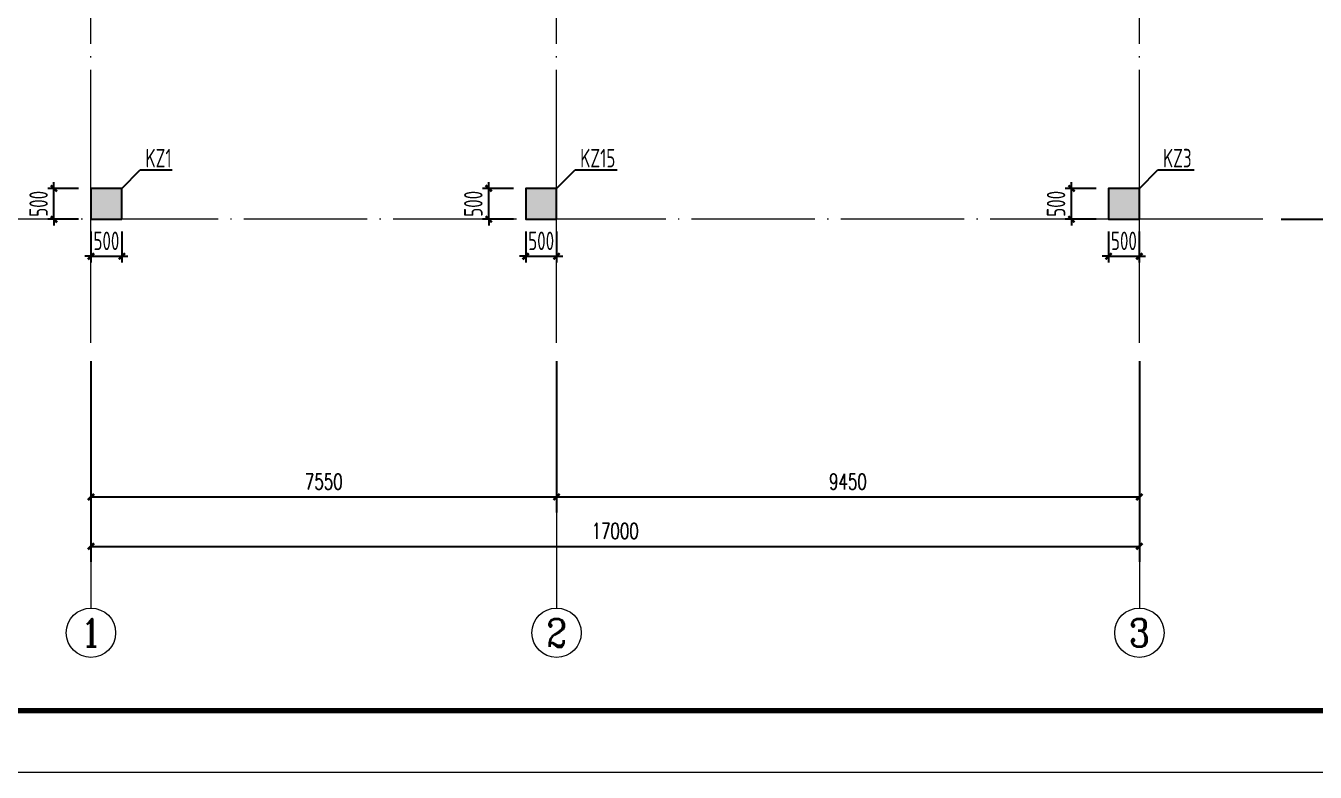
# Model space of a CAD drawing. Extents: x 3968514 to 5230306, y -516551 to -228246.
# Drawn here: x 4865531 to 4886440, y -359553 to -347461 of the extents above; entities that cross this region are included whole.
import ezdxf
from ezdxf.enums import TextEntityAlignment as Align

# ---------------------------------------------------------------- set-up
doc = ezdxf.new("R2010")
doc.units = 0
doc.header["$LTSCALE"] = 1000
doc.header["$MEASUREMENT"] = 0
doc.linetypes.add('DOTE', pattern=[2.42, 2, -0.2, 0.02, -0.2])
for name, color, linetype, lineweight in [('AXIS', 3, 'Continuous', 15), ('AXIS_TEXT', 7, 'Continuous', 15), ('COLU-DIM', 3, 'Continuous', 25), ('COLU-HATCH', 251, 'Continuous', 25), ('COLU-TEXT', 2, 'Continuous', 25), ('DOTE', 1, 'DOTE', 9), ('FRAME', 3, 'Continuous', 18)]:
    doc.layers.add(name, color=color, linetype=linetype, lineweight=lineweight)
doc.layers.add('COLU', color=7, linetype='Continuous')
doc.styles.add('_TCH_AXIS', font='COMPLEX', dxfattribs={"bigfont": 'GBCBIG'})
doc.styles.add('_TCH_DIM_T3', font='SIMPLEX.shx', dxfattribs={"width": 0.7, "bigfont": 'GBCBIG.shx'})
doc.styles.add('COMPLEX', font='COMPLEX')
doc.styles.add('FromPkpm', font='Tssdeng.shx', dxfattribs={"width": 0.7, "bigfont": 'hztxt.shx'})
doc.dimstyles.new('_TCH_ARCH&&100', dxfattribs={"dimtxt": 255, "dimasz": 100, "dimexe": 250, "dimexo": 300, "dimgap": 122.5, "dimtad": 1, "dimdec": 0, "dimzin": 0, "dimdsep": 46, "dimtxsty": '_TCH_DIM_T3', "dimblk": 'ARCHTICK', "dimcen": 0.09, "dimclrt": 7, "dimazin": 2, "dimtfac": 1, "dimtdec": 0, "dimtix": 1, "dimtmove": 2, "dimatfit": 3, "dimfxl": 150, "dimtolj": 1, "dimtzin": 0, "dimarcsym": 0})
doc.dimstyles.new('Pkpm_1', dxfattribs={"dimtxt": 250, "dimasz": 100, "dimexe": 100, "dimexo": 0.0625, "dimgap": 100, "dimtad": 1, "dimdec": 0, "dimrnd": 1, "dimzin": 0, "dimdsep": 46, "dimtxsty": 'FromPkpm', "dimblk1": 'ARCHTICK', "dimblk2": 'ARCHTICK', "dimsah": 1, "dimcen": 0.09, "dimdle": 100, "dimadec": 0, "dimazin": 0, "dimtfac": 1, "dimtdec": 0, "dimtix": 1, "dimtmove": 2, "dimatfit": 1, "dimfxl": 1, "dimtolj": 1, "dimtzin": 0, "dimarcsym": 0})

# ---------------------------------------------------------------- blocks, each defined once
blk = doc.blocks.new('A$C0B803521')
at = {"layer": 'FRAME', "lineweight": 140}
blk.add_line((-97543, 35252), (-16943, 35252), dxfattribs=at)
at = {"layer": 'FRAME', "lineweight": 18}
blk.add_line((-100043, 34252), (-15943, 34252), dxfattribs=at)
blk = doc.blocks.new('_ArchTick')
at = {"color": 0, "linetype": 'ByBlock', "const_width": 0.4}
blk.add_lwpolyline([(-0.5, -0.5), (0.5, 0.5)], dxfattribs=at)
blk = doc.blocks.new('*D552')
at = {"layer": 'COLU-DIM', "color": 0, "lineweight": -2, "transparency": 16777216}
for p, q in [((4883088, -350795), (4883088, -351295)), ((4883588, -350795), (4883588, -351295)), ((4883088, -351195), (4882988, -351195)), ((4883088, -351195), (4883588, -351195)), ((4883588, -351195), (4883688, -351195))]:
    blk.add_line(p, q, dxfattribs=at)
at = {"layer": 'Defpoints', "color": 0, "transparency": 16777216}
for p in [(4883088, -350595), (4883588, -350595), (4883588, -351195)]:
    blk.add_point(p, dxfattribs=at)
at = {"layer": 'COLU-DIM', "color": 0, "lineweight": -2, "transparency": 16777216, "xscale": 100, "yscale": 100, "zscale": 100}
blk.add_blockref('_ArchTick', (4883088, -351195), dxfattribs=at)
at = {"layer": 'COLU-DIM', "color": 0, "lineweight": -2, "transparency": 16777216, "xscale": 100, "yscale": 100, "zscale": 100, "rotation": 180}
blk.add_blockref('_ArchTick', (4883588, -351195), dxfattribs=at)
at = {"layer": 'COLU-DIM', "color": 7, "transparency": 16777216, "insert": (4883338, -350945), "char_height": 300, "attachment_point": 5, "style": 'FromPkpm'}
blk.add_mtext('\\A1;500', dxfattribs=at)
blk = doc.blocks.new('*D548')
at = {"layer": 'COLU-DIM', "color": 0, "lineweight": -2, "transparency": 16777216}
for p, q in [((4873638, -350795), (4873638, -351295)), ((4874138, -350795), (4874138, -351295)), ((4873638, -351195), (4873538, -351195)), ((4873638, -351195), (4874138, -351195)), ((4874138, -351195), (4874238, -351195))]:
    blk.add_line(p, q, dxfattribs=at)
at = {"layer": 'Defpoints', "color": 0, "transparency": 16777216}
for p in [(4873638, -350595), (4874138, -350595), (4874138, -351195)]:
    blk.add_point(p, dxfattribs=at)
at = {"layer": 'COLU-DIM', "color": 0, "lineweight": -2, "transparency": 16777216, "xscale": 100, "yscale": 100, "zscale": 100}
blk.add_blockref('_ArchTick', (4873638, -351195), dxfattribs=at)
at = {"layer": 'COLU-DIM', "color": 0, "lineweight": -2, "transparency": 16777216, "xscale": 100, "yscale": 100, "zscale": 100, "rotation": 180}
blk.add_blockref('_ArchTick', (4874138, -351195), dxfattribs=at)
at = {"layer": 'COLU-DIM', "color": 7, "transparency": 16777216, "insert": (4873888, -350945), "char_height": 300, "attachment_point": 5, "style": 'FromPkpm'}
blk.add_mtext('\\A1;500', dxfattribs=at)
blk = doc.blocks.new('*D545')
at = {"layer": 'COLU-DIM', "color": 0, "lineweight": -2, "transparency": 16777216}
for p, q in [((4882488, -350095), (4882488, -349995)), ((4882888, -350095), (4882388, -350095)), ((4882488, -350595), (4882488, -350095)), ((4882888, -350595), (4882388, -350595)), ((4882488, -350595), (4882488, -350695))]:
    blk.add_line(p, q, dxfattribs=at)
at = {"layer": 'Defpoints', "color": 0, "transparency": 16777216}
for p in [(4882488, -350095), (4883088, -350095), (4883088, -350595)]:
    blk.add_point(p, dxfattribs=at)
at = {"layer": 'COLU-DIM', "color": 0, "lineweight": -2, "transparency": 16777216, "xscale": 100, "yscale": 100, "zscale": 100}
for p, rotation in [((4882488, -350095), 270), ((4882488, -350595), 90)]:
    blk.add_blockref('_ArchTick', p, dxfattribs=dict(at, rotation=rotation))
at = {"layer": 'COLU-DIM', "color": 7, "transparency": 16777216, "insert": (4882238, -350345), "char_height": 300, "attachment_point": 5, "rotation": 90, "style": 'FromPkpm'}
blk.add_mtext('\\A1;500', dxfattribs=at)
blk = doc.blocks.new('*D544')
at = {"layer": 'COLU-DIM', "color": 0, "lineweight": -2, "transparency": 16777216}
for p, q in [((4873038, -350095), (4873038, -349995)), ((4873438, -350095), (4872938, -350095)), ((4873038, -350595), (4873038, -350095)), ((4873438, -350595), (4872938, -350595)), ((4873038, -350595), (4873038, -350695))]:
    blk.add_line(p, q, dxfattribs=at)
at = {"layer": 'Defpoints', "color": 0, "transparency": 16777216}
for p in [(4873038, -350095), (4873638, -350095), (4873638, -350595)]:
    blk.add_point(p, dxfattribs=at)
at = {"layer": 'COLU-DIM', "color": 0, "lineweight": -2, "transparency": 16777216, "xscale": 100, "yscale": 100, "zscale": 100}
for p, rotation in [((4873038, -350095), 270), ((4873038, -350595), 90)]:
    blk.add_blockref('_ArchTick', p, dxfattribs=dict(at, rotation=rotation))
at = {"layer": 'COLU-DIM', "color": 7, "transparency": 16777216, "insert": (4872788, -350345), "char_height": 300, "attachment_point": 5, "rotation": 90, "style": 'FromPkpm'}
blk.add_mtext('\\A1;500', dxfattribs=at)
blk = doc.blocks.new('*D539')
at = {"layer": 'COLU-DIM', "color": 0, "lineweight": -2, "transparency": 16777216}
for p, q in [((4865988, -350095), (4865988, -349995)), ((4866388, -350095), (4865888, -350095)), ((4865988, -350595), (4865988, -350095)), ((4866388, -350595), (4865888, -350595)), ((4865988, -350595), (4865988, -350695))]:
    blk.add_line(p, q, dxfattribs=at)
at = {"layer": 'Defpoints', "color": 0, "transparency": 16777216}
for p in [(4865988, -350095), (4866588, -350095), (4866588, -350595)]:
    blk.add_point(p, dxfattribs=at)
at = {"layer": 'COLU-DIM', "color": 0, "lineweight": -2, "transparency": 16777216, "xscale": 100, "yscale": 100, "zscale": 100}
for p, rotation in [((4865988, -350095), 270), ((4865988, -350595), 90)]:
    blk.add_blockref('_ArchTick', p, dxfattribs=dict(at, rotation=rotation))
at = {"layer": 'COLU-DIM', "color": 7, "transparency": 16777216, "insert": (4865738, -350345), "char_height": 300, "attachment_point": 5, "rotation": 90, "style": 'FromPkpm'}
blk.add_mtext('\\A1;500', dxfattribs=at)
blk = doc.blocks.new('*D533')
at = {"layer": 'COLU-DIM', "color": 0, "lineweight": -2, "transparency": 16777216}
for p, q in [((4866588, -350795), (4866588, -351295)), ((4867088, -350795), (4867088, -351295)), ((4866588, -351195), (4866488, -351195)), ((4866588, -351195), (4867088, -351195)), ((4867088, -351195), (4867188, -351195))]:
    blk.add_line(p, q, dxfattribs=at)
at = {"layer": 'Defpoints', "color": 0, "transparency": 16777216}
for p in [(4866588, -350595), (4867088, -350595), (4867088, -351195)]:
    blk.add_point(p, dxfattribs=at)
at = {"layer": 'COLU-DIM', "color": 0, "lineweight": -2, "transparency": 16777216, "xscale": 100, "yscale": 100, "zscale": 100}
blk.add_blockref('_ArchTick', (4866588, -351195), dxfattribs=at)
at = {"layer": 'COLU-DIM', "color": 0, "lineweight": -2, "transparency": 16777216, "xscale": 100, "yscale": 100, "zscale": 100, "rotation": 180}
blk.add_blockref('_ArchTick', (4867088, -351195), dxfattribs=at)
at = {"layer": 'COLU-DIM', "color": 7, "transparency": 16777216, "insert": (4866838, -350945), "char_height": 300, "attachment_point": 5, "style": 'FromPkpm'}
blk.add_mtext('\\A1;500', dxfattribs=at)
blk = doc.blocks.new('_AXISO')
blk.add_circle((0, 0), 0.5)
at = {"layer": 'AXIS_TEXT', "style": 'COMPLEX', "width": 1.041667}
blk.add_attdef('A', text='', height=0.56, dxfattribs=at).set_placement((-0.25, -0.28), (0.25, -0.28), align=Align.FIT)
blk = doc.blocks.new('*D1341')
at = {"layer": 'AXIS', "color": 0, "lineweight": -2, "transparency": 16777216}
for p, q in [((0, -44300), (0, -47550)), ((17000, -44300), (17000, -47550)), ((0, -47300), (17000, -47300))]:
    blk.add_line(p, q, dxfattribs=at)
at = {"layer": 'Defpoints', "color": 0, "transparency": 16777216}
for p in [(0, -44000), (17000, -44000), (17000, -47300)]:
    blk.add_point(p, dxfattribs=at)
at = {"layer": 'AXIS', "color": 0, "lineweight": -2, "transparency": 16777216, "xscale": 100, "yscale": 100, "zscale": 100, "rotation": 180}
blk.add_blockref('_ArchTick', (0, -47300), dxfattribs=at)
at = {"layer": 'AXIS', "color": 0, "lineweight": -2, "transparency": 16777216, "xscale": 100, "yscale": 100, "zscale": 100}
blk.add_blockref('_ArchTick', (17000, -47300), dxfattribs=at)
at = {"layer": 'AXIS', "color": 7, "transparency": 16777216, "insert": (8500, -47050), "char_height": 255, "attachment_point": 5, "style": '_TCH_DIM_T3'}
blk.add_mtext('\\A1;17000', dxfattribs=at)
blk = doc.blocks.new('*D1342')
at = {"layer": 'AXIS', "color": 0, "lineweight": -2, "transparency": 16777216}
for p, q in [((0, -44300), (0, -46750)), ((7550, -44300), (7550, -46750)), ((0, -46500), (7550, -46500))]:
    blk.add_line(p, q, dxfattribs=at)
at = {"layer": 'Defpoints', "color": 0, "transparency": 16777216}
for p in [(0, -44000), (7550, -44000), (7550, -46500)]:
    blk.add_point(p, dxfattribs=at)
at = {"layer": 'AXIS', "color": 0, "lineweight": -2, "transparency": 16777216, "xscale": 100, "yscale": 100, "zscale": 100, "rotation": 180}
blk.add_blockref('_ArchTick', (0, -46500), dxfattribs=at)
at = {"layer": 'AXIS', "color": 0, "lineweight": -2, "transparency": 16777216, "xscale": 100, "yscale": 100, "zscale": 100}
blk.add_blockref('_ArchTick', (7550, -46500), dxfattribs=at)
at = {"layer": 'AXIS', "color": 7, "transparency": 16777216, "insert": (3775, -46250), "char_height": 255, "attachment_point": 5, "style": '_TCH_DIM_T3'}
blk.add_mtext('\\A1;7550', dxfattribs=at)
blk = doc.blocks.new('*D1343')
at = {"layer": 'AXIS', "color": 0, "lineweight": -2, "transparency": 16777216}
for p, q in [((7550, -44300), (7550, -46750)), ((17000, -44300), (17000, -46750)), ((7550, -46500), (17000, -46500))]:
    blk.add_line(p, q, dxfattribs=at)
at = {"layer": 'Defpoints', "color": 0, "transparency": 16777216}
for p in [(7550, -44000), (17000, -44000), (17000, -46500)]:
    blk.add_point(p, dxfattribs=at)
at = {"layer": 'AXIS', "color": 0, "lineweight": -2, "transparency": 16777216, "xscale": 100, "yscale": 100, "zscale": 100, "rotation": 180}
blk.add_blockref('_ArchTick', (7550, -46500), dxfattribs=at)
at = {"layer": 'AXIS', "color": 0, "lineweight": -2, "transparency": 16777216, "xscale": 100, "yscale": 100, "zscale": 100}
blk.add_blockref('_ArchTick', (17000, -46500), dxfattribs=at)
at = {"layer": 'AXIS', "color": 7, "transparency": 16777216, "insert": (12275, -46250), "char_height": 255, "attachment_point": 5, "style": '_TCH_DIM_T3'}
blk.add_mtext('\\A1;9450', dxfattribs=at)
blk = doc.blocks.new('*D1347')
at = {"layer": 'AXIS', "color": 0, "lineweight": -2, "transparency": 16777216}
for p, q in [((19300, 0), (22550, 0)), ((22300, -42000), (22300, 0)), ((19300, -42000), (22550, -42000))]:
    blk.add_line(p, q, dxfattribs=at)
at = {"layer": 'Defpoints', "color": 0, "transparency": 16777216}
for p in [(19000, 0), (22300, 0), (19000, -42000)]:
    blk.add_point(p, dxfattribs=at)
at = {"layer": 'AXIS', "color": 0, "lineweight": -2, "transparency": 16777216, "xscale": 100, "yscale": 100, "zscale": 100}
for p, rotation in [((22300, 0), 90), ((22300, -42000), 270)]:
    blk.add_blockref('_ArchTick', p, dxfattribs=dict(at, rotation=rotation))
at = {"layer": 'AXIS', "color": 7, "transparency": 16777216, "insert": (22050, -21000), "char_height": 255, "attachment_point": 5, "rotation": 90, "style": '_TCH_DIM_T3'}
blk.add_mtext('\\A1;42000', dxfattribs=at)
blk = doc.blocks.new('*D1348')
at = {"layer": 'AXIS', "color": 0, "lineweight": -2, "transparency": 16777216}
for p, q in [((19300, -34000), (21750, -34000)), ((21500, -42000), (21500, -34000)), ((19300, -42000), (21750, -42000))]:
    blk.add_line(p, q, dxfattribs=at)
at = {"layer": 'Defpoints', "color": 0, "transparency": 16777216}
for p in [(19000, -34000), (21500, -34000), (19000, -42000)]:
    blk.add_point(p, dxfattribs=at)
at = {"layer": 'AXIS', "color": 0, "lineweight": -2, "transparency": 16777216, "xscale": 100, "yscale": 100, "zscale": 100}
for p, rotation in [((21500, -34000), 90), ((21500, -42000), 270)]:
    blk.add_blockref('_ArchTick', p, dxfattribs=dict(at, rotation=rotation))
at = {"layer": 'AXIS', "color": 7, "transparency": 16777216, "insert": (21250, -38000), "char_height": 255, "attachment_point": 5, "rotation": 90, "style": '_TCH_DIM_T3'}
blk.add_mtext('\\A1;8000', dxfattribs=at)
blk = doc.blocks.new('A$Cbcbeac01')
at = {"layer": 'AXIS'}
for p, q in [((19300, -42000), (23300, -42000)), ((0, -44300), (0, -48300)), ((7550, -44300), (7550, -48300)), ((17000, -44300), (17000, -48300))]:
    blk.add_line(p, q, dxfattribs=at)
at = {"layer": 'DOTE'}
for p, q in [((0, -44000), (0, 2000)), ((7550, -44000), (7550, 2000)), ((17000, -44000), (17000, 2000)), ((19000, -42000), (-2000, -42000))]:
    blk.add_line(p, q, dxfattribs=at)
at = {"layer": 'AXIS'}
ref = blk.add_blockref('_AXISO', (0, -48700), dxfattribs=dict(at, xscale=800, yscale=800, zscale=800))
ref.add_attrib('A', '1', dxfattribs={"layer": 'AXIS_TEXT', "height": 449.3, "style": '_TCH_AXIS', "width": 1.736434}).set_placement((-167.2, -48924.6), (167.2, -48924.6), align=Align.FIT)
ref = blk.add_blockref('_AXISO', (7550, -48700), dxfattribs=dict(at, xscale=800, yscale=800, zscale=800))
ref.add_attrib('A', '2', dxfattribs={"layer": 'AXIS_TEXT', "height": 451.1, "style": '_TCH_AXIS', "width": 1.103448}).set_placement((7384.1, -48925.5), (7715.9, -48925.5), align=Align.FIT)
ref = blk.add_blockref('_AXISO', (17000, -48700), dxfattribs=dict(at, xscale=800, yscale=800, zscale=800))
ref.add_attrib('A', '3', dxfattribs={"layer": 'AXIS_TEXT', "height": 453.8, "style": '_TCH_AXIS', "width": 1.084746}).set_placement((16835.9, -48926.9), (17164.1, -48926.9), align=Align.FIT)
for p1, p2, distance, picture, middle in [((19000, -42000), (19000, 0), -3300, '*D1347', (22050, -21000)), ((19000, -42000), (19000, -34000), -2500, '*D1348', (21250, -38000)), ((0, -44000), (17000, -44000), -3300, '*D1341', (8500, -47050)), ((0, -44000), (7550, -44000), -2500, '*D1342', (3775, -46250)), ((7550, -44000), (17000, -44000), -2500, '*D1343', (12275, -46250))]:
    dim = blk.add_aligned_dim(p1=p1, p2=p2, distance=distance, dimstyle='_TCH_ARCH&&100', dxfattribs=at)
    dim.commit()
    dim.dimension.update_dxf_attribs({"geometry": picture, "text_midpoint": middle})

msp = doc.modelspace()

# ---------------------------------------------------------------- hatches: boundary and pattern name
at = {"layer": 'COLU-HATCH', "transparency": 33554687}
for points in [[(4867088.07657, -350594.70505), (4867088.07657, -350094.70505), (4866588.07657, -350094.70505), (4866588.07657, -350594.70505)], [(4874138.07657, -350594.70505), (4874138.07657, -350094.70505), (4873638.07657, -350094.70505), (4873638.07657, -350594.70505)], [(4883588.07657, -350594.70505), (4883588.07657, -350094.70505), (4883088.07657, -350094.70505), (4883088.07657, -350594.70505)]]:
    msp.add_hatch(color=256, dxfattribs=at).paths.add_polyline_path(points, flags=0)

# ---------------------------------------------------------------- linework, layer by layer
at = {"layer": 'COLU', "elevation": -0.30417}
for points in [[(4867088.07657, -350594.70505), (4867088.07657, -350094.70505), (4866588.07657, -350094.70505), (4866588.07657, -350594.70505)], [(4874138.07657, -350594.70505), (4874138.07657, -350094.70505), (4873638.07657, -350094.70505), (4873638.07657, -350594.70505)], [(4883588.07657, -350594.70505), (4883588.07657, -350094.70505), (4883088.07657, -350094.70505), (4883088.07657, -350594.70505)]]:
    msp.add_lwpolyline(points, close=True, dxfattribs=at)
at = {"layer": 'COLU-TEXT'}
for p, q in [((4867088.07657, -350094.70505, -0.30417), (4867388.07657, -349794.70505, -0.30417)), ((4867388.07657, -349794.70505, -0.30417), (4867906.82657, -349794.70505, -0.30417)), ((4874138.07657, -350094.70505, -0.30417), (4874438.07657, -349794.70505, -0.30417)), ((4874438.07657, -349794.70505, -0.30417), (4875122.72696, -349794.70505, -0.30417)), ((4883588.07657, -350094.70505, -0.30417), (4883888.07657, -349794.70505, -0.30417)), ((4883888.07657, -349794.70505, -0.30417), (4884479.27579, -349794.70505, -0.30417))]:
    msp.add_line(p, q, dxfattribs=at)

# ---------------------------------------------------------------- block references
for name, p in [('A$C0B803521', (4953097.22863, -393805.3043)), ('A$Cbcbeac01', (4866588.07657, -308594.70505, -0.30417))]:
    msp.add_blockref(name, p)

# ---------------------------------------------------------------- texts
at = {"layer": 'COLU-TEXT', "style": 'FromPkpm', "width": 0.7}
for s, p in [('KZ1', (4867471.07657, -349754.70505, -0.30417)), ('KZ15', (4874521.07657, -349754.70505, -0.30417)), ('KZ3', (4883971.07657, -349754.70505, -0.30417))]:
    msp.add_text(s, height=300, dxfattribs=at).set_placement(p)

# ---------------------------------------------------------------- dimensions: what is measured, and where the dimension line sits
at = {"layer": 'COLU-DIM'}
for p1, p2, distance, picture, middle in [((4866588.07657, -350594.70505, -0.30417), (4866588.07657, -350094.70505, -0.30417), 600, '*D539', (4865738.07657, -350344.70505, -0.30417)), ((4873638.07657, -350594.70505, -0.30417), (4873638.07657, -350094.70505, -0.30417), 600, '*D544', (4872788.07657, -350344.70505, -0.30417)), ((4883088.07657, -350594.70505, -0.30417), (4883088.07657, -350094.70505, -0.30417), 600, '*D545', (4882238.07657, -350344.70505, -0.30417)), ((4866588.07657, -350594.70505, -0.30417), (4867088.07657, -350594.70505, -0.30417), -600, '*D533', (4866838.07657, -350944.70505, -0.30417)), ((4873638.07657, -350594.70505, -0.30417), (4874138.07657, -350594.70505, -0.30417), -600, '*D548', (4873888.07657, -350944.70505, -0.30417)), ((4883088.07657, -350594.70505, -0.30417), (4883588.07657, -350594.70505, -0.30417), -600, '*D552', (4883338.07657, -350944.70505, -0.30417))]:
    dim = msp.add_aligned_dim(p1=p1, p2=p2, distance=distance, dimstyle='Pkpm_1', override={"dimscale": 1, "dimtxt": 300, "dimasz": 100, "dimexe": 100, "dimexo": 200, "dimtad": 1, "dimjust": 0, "dimtih": 0, "dimtoh": 0, "dimdle": 100, "dimclrt": 7, "dimtix": 1, "dimtmove": 2, "dimatfit": 3}, dxfattribs=at)
    dim.commit()
    dim.dimension.update_dxf_attribs({"geometry": picture, "text_midpoint": middle})

doc.saveas('drawing.dxf')
